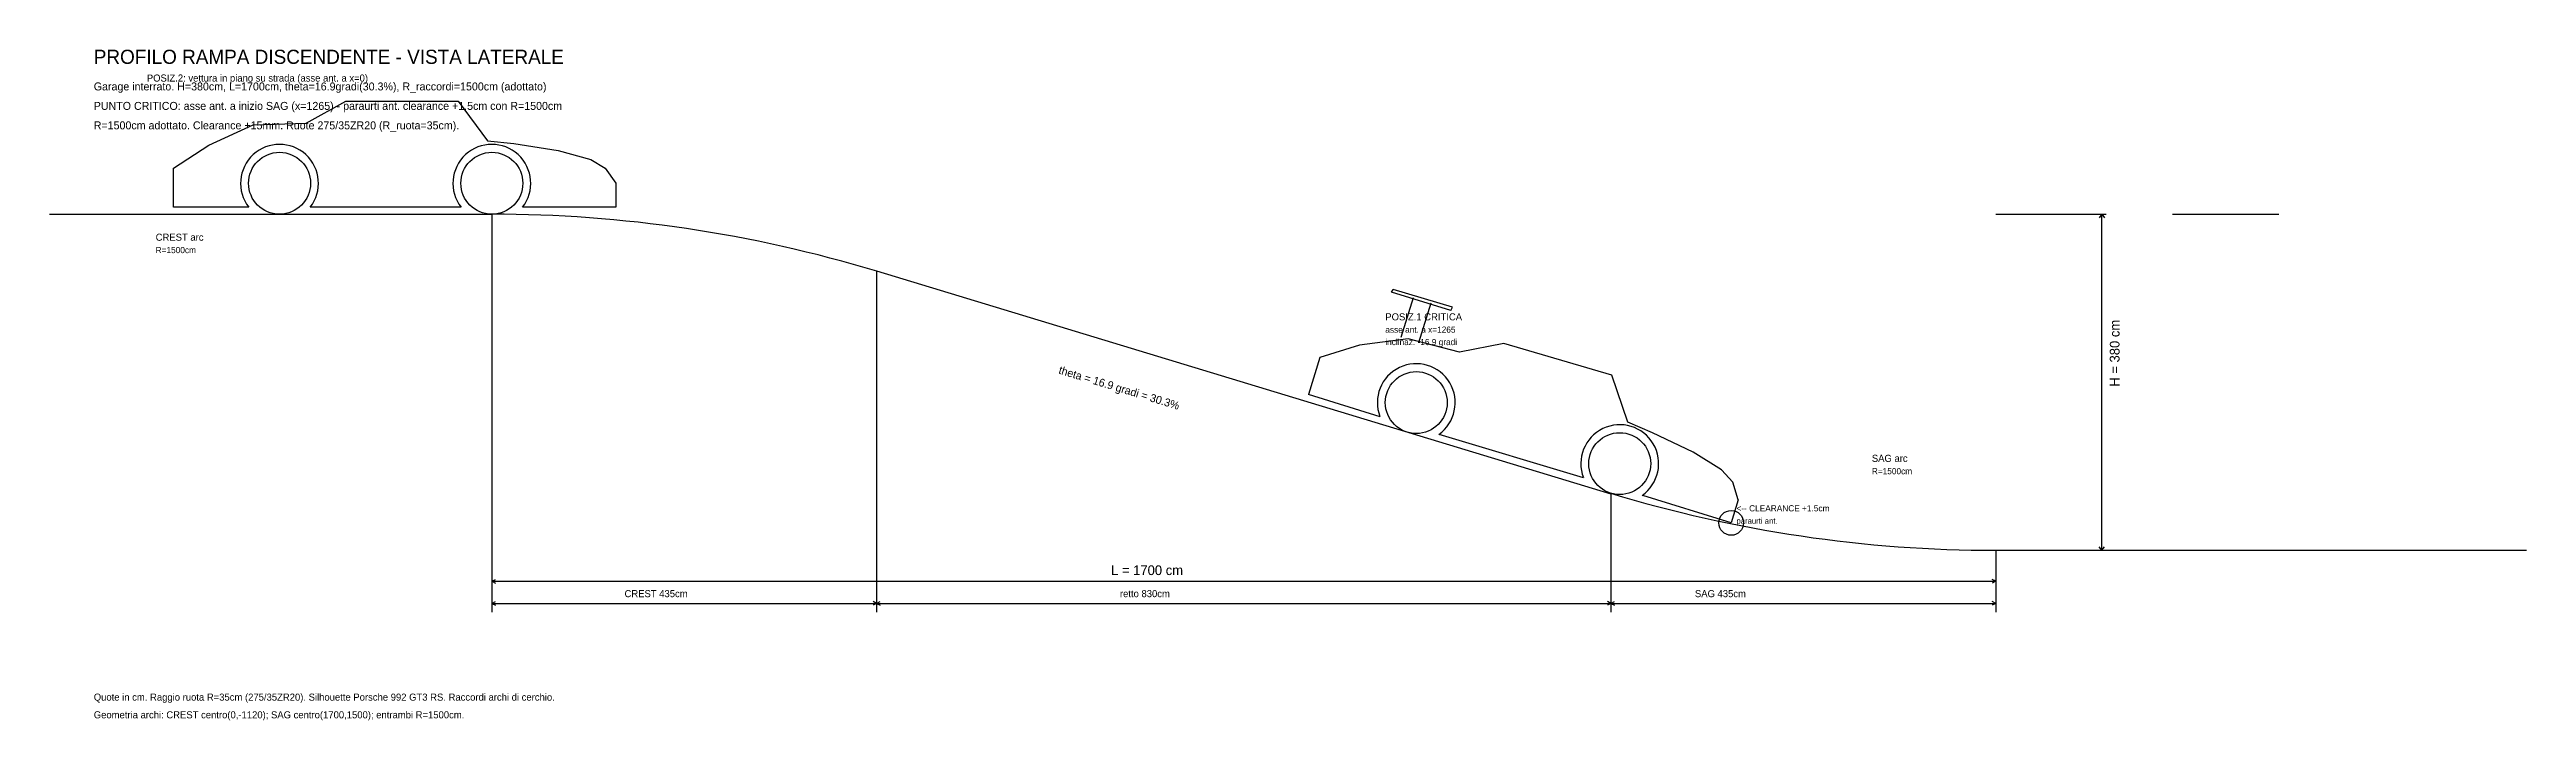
# Model space of a CAD drawing. Header units: centimetres. Extents: x -500 to 2300, y -192 to 566.
import ezdxf

# ---------------------------------------------------------------- set-up
doc = ezdxf.new("R2010")
doc.units = ezdxf.units.CM
doc.header["$LTSCALE"] = 10
doc.linetypes.add('DASHED', pattern=[20, 12, -8])
for name, color, linetype in [('CARROZZERIA', 2, 'CONTINUOUS'), ('CRITICO', 1, 'CONTINUOUS'), ('QUOTE', 5, 'CONTINUOUS'), ('RAMPA', 3, 'CONTINUOUS'), ('REF', 8, 'DASHED'), ('RUOTE', 4, 'CONTINUOUS'), ('TESTO', 7, 'CONTINUOUS')]:
    doc.layers.add(name, color=color, linetype=linetype)

msp = doc.modelspace()

# ---------------------------------------------------------------- linework, layer by layer
at = {"layer": 'CARROZZERIA'}
for p, q in [((-210, 483), (-165, 508)), ((-165, 508), (-38, 508)), ((-38, 508), (-5, 463)), ((-320, 458), (-270, 481)), ((-270, 481), (-210, 483)), ((-360, 432), (-320, 458)), ((-5, 463), (25, 460)), ((25, 460), (75, 452)), ((75, 452), (112, 442)), ((-360, 388), (-360, 432)), ((112, 442), (128, 432)), ((128, 432), (140, 415)), ((140, 415), (140, 388)), ((-274.7, 388), (-360, 388)), ((-34.7, 388), (-205.3, 388)), ((140, 388), (34.7, 388)), ((1017, 292), (1019, 295)), ((1084, 271), (1017, 292)), ((1086, 275), (1019, 295)), ((1028, 241), (1042, 286)), ((1048, 235), (1062, 280)), ((1084, 271), (1086, 275)), ((981, 232), (936, 218)), ((1036, 239), (981, 232)), ((1094, 224), (1036, 239)), ((1144, 234), (1094, 224)), ((1266, 198), (1144, 234)), ((936, 218), (923, 176)), ((1284, 145), (1266, 198)), ((1004, 151), (923, 176)), ((1312, 133), (1284, 145)), ((1234, 82), (1071, 131)), ((1358, 111), (1312, 133)), ((1390, 91), (1358, 111)), ((1403, 77), (1390, 91)), ((1401, 31), (1301, 62)), ((1409, 57), (1401, 31)), ((1409, 57), (1403, 77))]:
    msp.add_line(p, q, dxfattribs=at)
for centre, start, end in [((-240, 415), 322.1, 217.9), ((0, 415), 322.1, 217.9), ((1045, 167), 305.2, 201), ((1275, 98), 305.2, 201)]:
    msp.add_arc(centre, 44, start, end, dxfattribs=at)
at = {"layer": 'CRITICO'}
msp.add_circle((1401, 31), 14, dxfattribs=at)
at = {"layer": 'QUOTE'}
for p, q in [((0, 380), (0, -70)), ((1700, 380), (1825, 380)), ((1820, 380), (1817, 376)), ((1820, 0), (1820, 380)), ((1820, 380), (1823, 376)), ((435, 316), (435, -70)), ((1265, 64), (1265, -70)), ((1700, 0), (1700, -70)), ((1700, 0), (1825, 0)), ((1820, 0), (1817, 4)), ((1820, 0), (1823, 4)), ((0, -35), (4, -33)), ((0, -35), (1700, -35)), ((0, -35), (4, -37)), ((1700, -35), (1696, -33)), ((1700, -35), (1696, -37)), ((0, -60), (4, -58)), ((0, -60), (435, -60)), ((0, -60), (4, -62)), ((435, -60), (431, -58)), ((435, -60), (431, -62)), ((435, -60), (439, -58)), ((435, -60), (439, -62)), ((435, -60), (1265, -60)), ((1265, -60), (1261, -58)), ((1265, -60), (1261, -62)), ((1265, -60), (1269, -58)), ((1265, -60), (1269, -62)), ((1265, -60), (1700, -60)), ((1700, -60), (1696, -58)), ((1700, -60), (1696, -62))]:
    msp.add_line(p, q, dxfattribs=at)
at = {"layer": 'RAMPA'}
for p, q in [((-500, 380), (0, 380)), ((435, 316), (1265, 64)), ((1700, 0), (2300, 0))]:
    msp.add_line(p, q, dxfattribs=at)
for centre, start, end in [((0, -1120), 73.13, 90), ((1700, 1500), 253.13, 270)]:
    msp.add_arc(centre, 1500, start, end, dxfattribs=at)
at = {"layer": 'REF'}
msp.add_line((1700, 380), (2100, 380), dxfattribs=at)
at = {"layer": 'RUOTE'}
for centre in [(-240, 415), (0, 415), (1045, 167), (1275, 98)]:
    msp.add_circle(centre, 35, dxfattribs=at)

# ---------------------------------------------------------------- texts
at = {"layer": 'TESTO'}
for s, height, p in [('PROFILO RAMPA DISCENDENTE - VISTA LATERALE', 16, (-450, 550)), ('POSIZ.2: vettura in piano su strada (asse ant. a x=0)', 8, (-390, 530)), ('Garage interrato. H=380cm, L=1700cm, theta=16.9gradi(30.3%), R_raccordi=1500cm (adottato)', 9, (-450, 520)), ('PUNTO CRITICO: asse ant. a inizio SAG (x=1265) - paraurti ant. clearance +1.5cm con R=1500cm', 9, (-450, 498)), ('R=1500cm adottato. Clearance +15mm. Ruote 275/35ZR20 (R_ruota=35cm).', 9, (-450, 476)), ('CREST arc', 8, (-380, 350)), ('R=1500cm', 7, (-380, 336)), ('asse ant. a x=1265', 7, (1010, 246)), ('POSIZ.1 CRITICA', 8, (1010, 260)), ('inclinaz. -16.9 gradi', 7, (1010, 232)), ('SAG arc', 8, (1560, 100)), ('R=1500cm', 7, (1560, 86)), ('<-- CLEARANCE +1.5cm', 7, (1407, 44)), ('paraurti ant.', 6.5, (1407, 30)), ('L = 1700 cm', 11, (700, -28)), ('CREST 435cm', 8, (150, -53)), ('retto 830cm', 8, (710, -53)), ('SAG 435cm', 8, (1360, -53)), ('Quote in cm. Raggio ruota R=35cm (275/35ZR20). Silhouette Porsche 992 GT3 RS. Raccordi archi di cerchio.', 8, (-450, -170)), ('Geometria archi: CREST centro(0,-1120); SAG centro(1700,1500); entrambi R=1500cm.', 8, (-450, -190))]:
    msp.add_text(s, height=height, dxfattribs=at).set_placement(p)
for s, height, rotation, p in [('H = 380 cm', 11, 90, (1840, 185)), ('theta = 16.9 gradi = 30.3%', 9, -16.9, (640, 200))]:
    msp.add_text(s, height=height, rotation=rotation, dxfattribs=at).set_placement(p)

doc.saveas('drawing.dxf')
